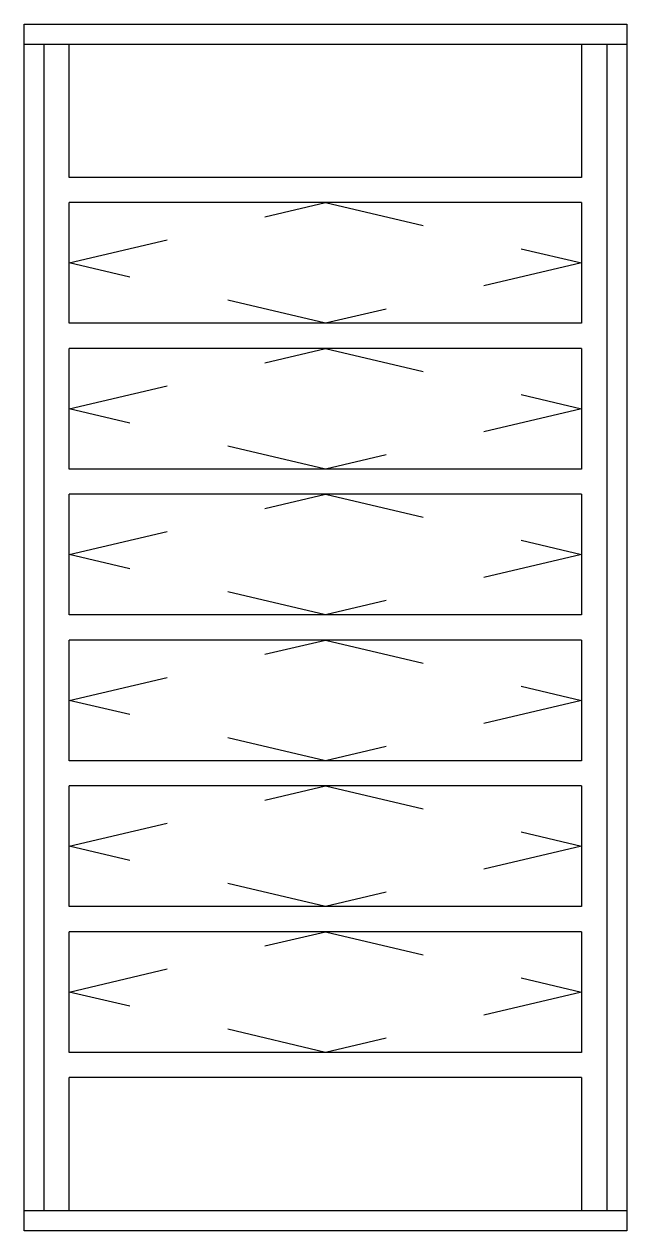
# Model space of a CAD drawing. Header units: millimetres. Extents: x 339.84 to 340.44, y 1328.45 to 1329.65.
import ezdxf

# ---------------------------------------------------------------- set-up
doc = ezdxf.new("R2010")
doc.units = ezdxf.units.MM
doc.header["$LTSCALE"] = 0.5
doc.linetypes.add('HIDDEN2', pattern=[0.1875, 0.125, -0.0625])
doc.layers.add('Gravia_Janelas', color=1, linetype='Continuous')
doc.layers.add('Gravia_Janelas_hidden2', color=1, linetype='HIDDEN2')

msp = doc.modelspace()

# ---------------------------------------------------------------- linework, layer by layer
at = {"layer": 'Gravia_Janelas', "color": 2, "linetype": 'Continuous'}
for p, q in [((339.836, 1328.4523), (339.836, 1329.6523)), ((339.836, 1329.6523), (340.436, 1329.6523)), ((340.436, 1329.6523), (340.436, 1328.4523)), ((340.436, 1328.4523), (339.836, 1328.4523))]:
    msp.add_line(p, q, dxfattribs=at)
at = {"layer": 'Gravia_Janelas', "linetype": 'Continuous'}
for p, q in [((339.836, 1329.6323), (340.436, 1329.6323)), ((339.856, 1328.4723), (339.856, 1329.6323)), ((339.856, 1328.4723), (339.856, 1329.6323)), ((339.881, 1329.4998), (339.881, 1329.6323)), ((340.391, 1329.6323), (340.391, 1329.4998)), ((340.416, 1329.6323), (340.416, 1328.4723)), ((340.416, 1329.6323), (340.416, 1328.4723)), ((340.391, 1329.4998), (339.881, 1329.4998)), ((340.391, 1329.4748), (339.881, 1329.4748)), ((339.881, 1329.3548), (339.881, 1329.4748)), ((340.391, 1329.4748), (340.391, 1329.3548)), ((340.391, 1329.3548), (339.881, 1329.3548)), ((340.391, 1329.3298), (339.881, 1329.3298)), ((339.881, 1329.2098), (339.881, 1329.3298)), ((340.391, 1329.3298), (340.391, 1329.2098)), ((340.391, 1329.2098), (339.881, 1329.2098)), ((340.391, 1329.1848), (339.881, 1329.1848)), ((339.881, 1329.0648), (339.881, 1329.1848)), ((340.391, 1329.1848), (340.391, 1329.0648)), ((340.391, 1329.0648), (339.881, 1329.0648)), ((340.391, 1329.0398), (339.881, 1329.0398)), ((339.881, 1328.9198), (339.881, 1329.0398)), ((340.391, 1329.0398), (340.391, 1328.9198)), ((340.391, 1328.9198), (339.881, 1328.9198)), ((340.391, 1328.8948), (339.881, 1328.8948)), ((339.881, 1328.7748), (339.881, 1328.8948)), ((340.391, 1328.8948), (340.391, 1328.7748)), ((340.391, 1328.7748), (339.881, 1328.7748)), ((340.391, 1328.7498), (339.881, 1328.7498)), ((339.881, 1328.6298), (339.881, 1328.7498)), ((340.391, 1328.7498), (340.391, 1328.6298)), ((340.391, 1328.6298), (339.881, 1328.6298)), ((339.881, 1328.4723), (339.881, 1328.6048)), ((340.391, 1328.6048), (339.881, 1328.6048)), ((340.391, 1328.6048), (340.391, 1328.4723)), ((340.436, 1328.4723), (339.836, 1328.4723))]:
    msp.add_line(p, q, dxfattribs=at)
at = {"layer": 'Gravia_Janelas_hidden2'}
for p, q in [((339.881, 1329.4148), (340.136, 1329.4748)), ((340.136, 1329.4748), (340.391, 1329.4148)), ((340.136, 1329.3548), (339.881, 1329.4148)), ((340.391, 1329.4148), (340.136, 1329.3548)), ((339.881, 1329.2698), (340.136, 1329.3298)), ((340.136, 1329.3298), (340.391, 1329.2698)), ((340.136, 1329.2098), (339.881, 1329.2698)), ((340.391, 1329.2698), (340.136, 1329.2098)), ((339.881, 1329.1248), (340.136, 1329.1848)), ((340.136, 1329.1848), (340.391, 1329.1248)), ((340.136, 1329.0648), (339.881, 1329.1248)), ((340.391, 1329.1248), (340.136, 1329.0648)), ((339.881, 1328.9798), (340.136, 1329.0398)), ((340.136, 1329.0398), (340.391, 1328.9798)), ((340.136, 1328.9198), (339.881, 1328.9798)), ((340.391, 1328.9798), (340.136, 1328.9198)), ((339.881, 1328.8348), (340.136, 1328.8948)), ((340.136, 1328.8948), (340.391, 1328.8348)), ((340.136, 1328.7748), (339.881, 1328.8348)), ((340.391, 1328.8348), (340.136, 1328.7748)), ((339.881, 1328.6898), (340.136, 1328.7498)), ((340.136, 1328.7498), (340.391, 1328.6898)), ((340.136, 1328.6298), (339.881, 1328.6898)), ((340.391, 1328.6898), (340.136, 1328.6298))]:
    msp.add_line(p, q, dxfattribs=at)

doc.saveas('drawing.dxf')
